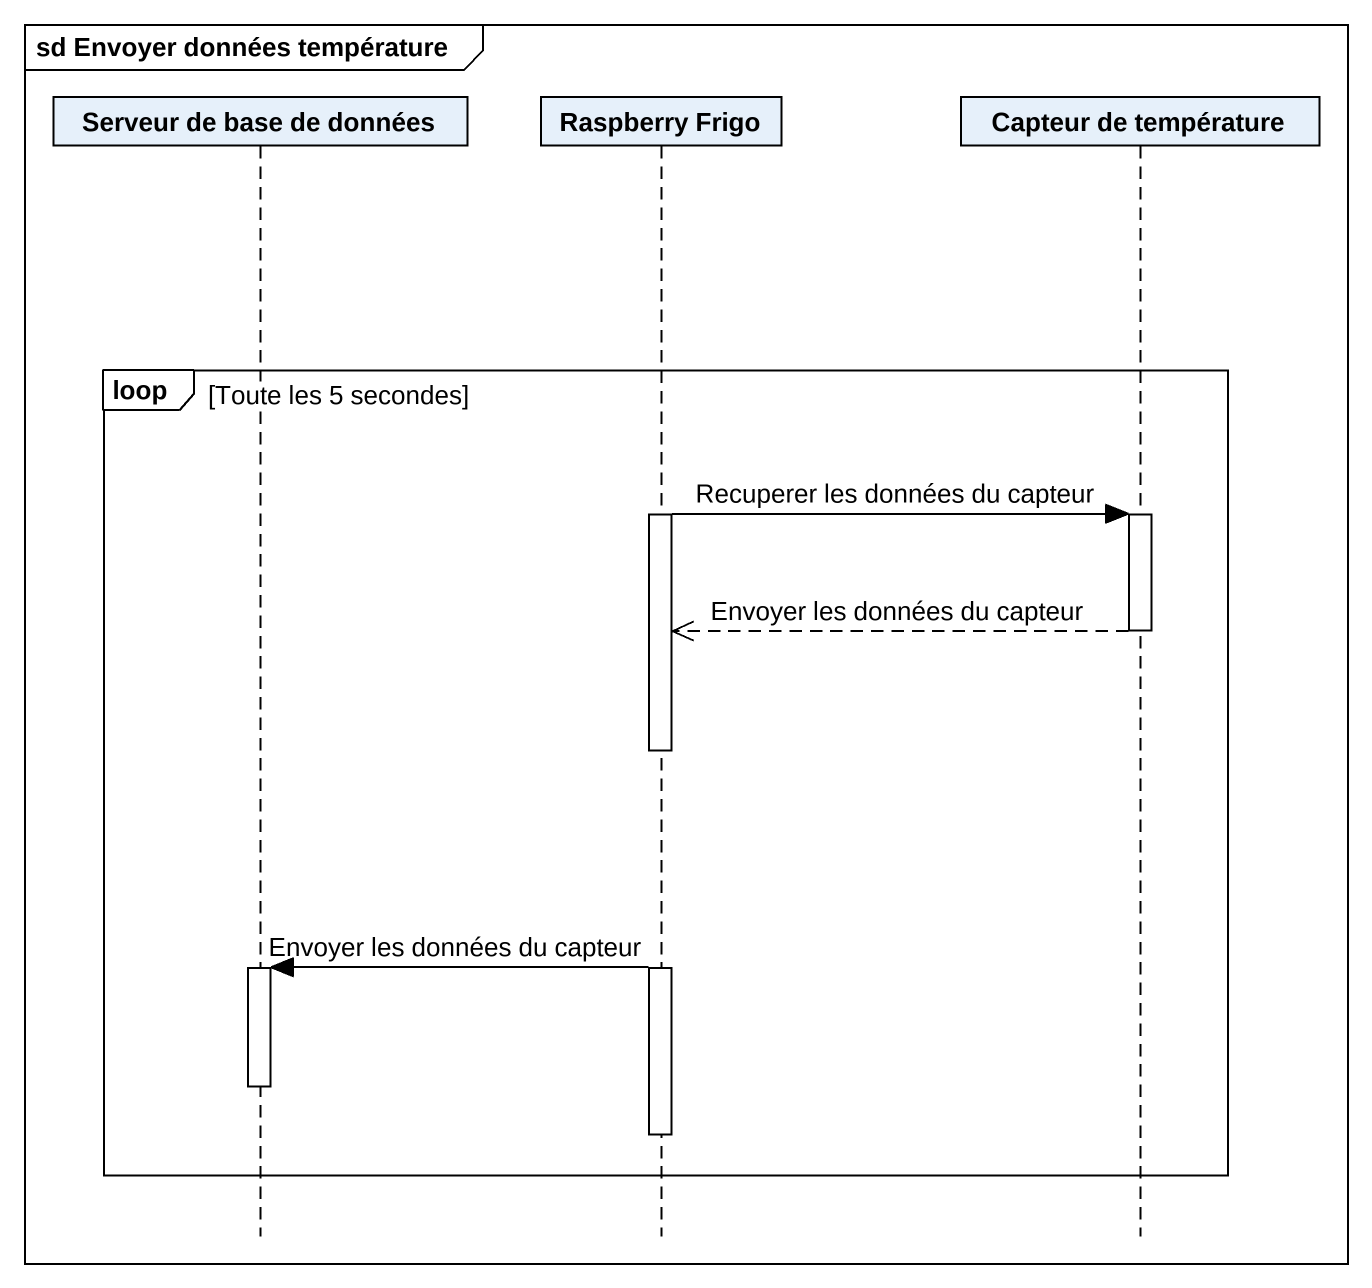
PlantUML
@startuml
mainframe sd Envoyer données température
hide footbox
participant "Serveur de base de données" as Serveur_de_base_de_données
participant "Raspberry Frigo" as Raspberry_Frigo
participant "Capteur de température" as Capteur_de_température

loop Toute les 5 secondes
  activate Raspberry_Frigo
  Raspberry_Frigo -> Capteur_de_température : Recuperer les données du capteur
  activate Capteur_de_température
  Capteur_de_température -->> Raspberry_Frigo : Envoyer les données du capteur
  deactivate Capteur_de_température
  Raspberry_Frigo -> Serveur_de_base_de_données : Envoyer les données du capteur
  activate Serveur_de_base_de_données
  deactivate Serveur_de_base_de_données
  deactivate Raspberry_Frigo
end
@enduml
